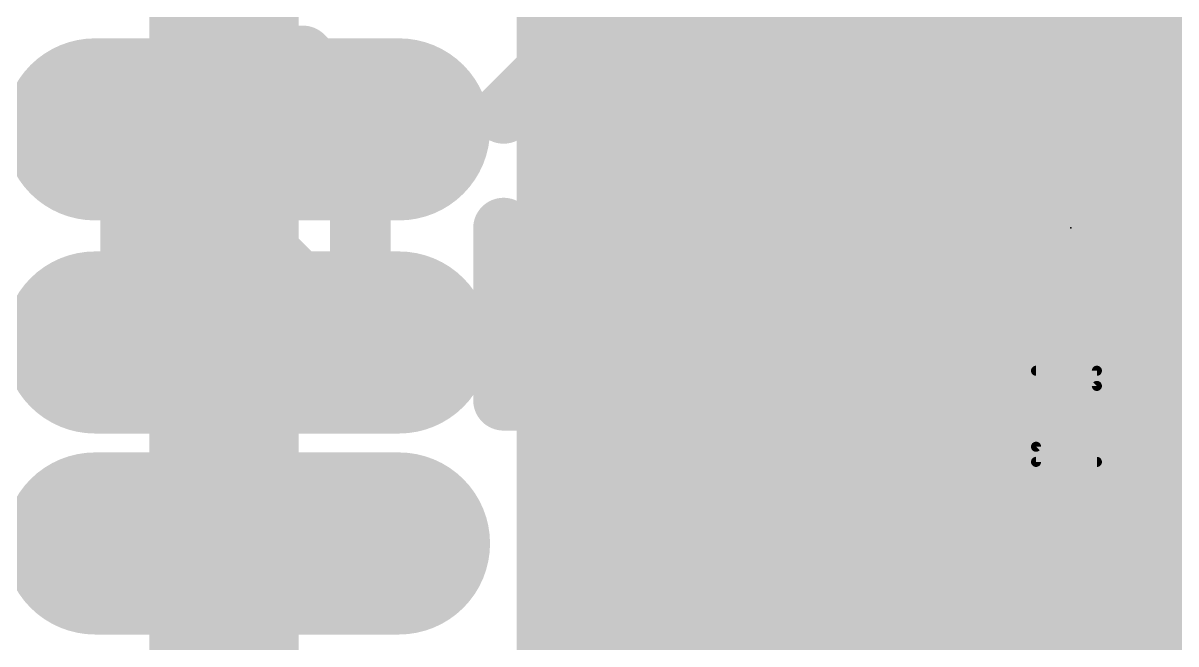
# Model space of a CAD drawing. Extents: x -34 to 73, y -15 to 16.
# Drawn here: x 10.072 to 12.964, y 9.116 to 10.674 of the extents above; entities that cross this region are included whole.
import ezdxf

# ---------------------------------------------------------------- set-up
doc = ezdxf.new("R2010")
doc.units = 0
for name, color, linetype in [('1', 12, 'CONTINUOUS'), ('16', 132, 'CONTINUOUS'), ('22', 40, 'CONTINUOUS'), ('23', 53, 'CONTINUOUS'), ('29', 253, 'CONTINUOUS'), ('31', 253, 'CONTINUOUS'), ('51', 53, 'CONTINUOUS')]:
    doc.layers.add(name, color=color, linetype=linetype)

# ---------------------------------------------------------------- blocks, each defined once
blk = doc.blocks.new('RECT')
blk.add_solid([(-0.5, -0.5), (0.5, -0.5), (-0.5, 0.5), (0.5, 0.5)])
blk = doc.blocks.new('RECT162560X40640R100')
at = {"const_width": 0.127}
blk.add_lwpolyline([(0.4445, 0), (0.4445, 0, 0.4142), (0.381, 0.0635), (-0.381, 0.0635, 0.4142), (-0.4445, 0), (-0.4445, 0, 0.4142), (-0.381, -0.0635), (0.381, -0.0635, 0.4142)], format="xyb", close=True, dxfattribs=at)
blk.add_solid([(-0.4064, -0.0254), (0.4064, -0.0254), (-0.4064, 0.0254), (0.4064, 0.0254)])
blk = doc.blocks.new('RECT195072X73152R100')
at = {"const_width": 0.2286}
blk.add_lwpolyline([(0.4953, 0), (0.4953, 0, 0.4142), (0.381, 0.1143), (-0.381, 0.1143, 0.4142), (-0.4953, 0), (-0.4953, 0, 0.4142), (-0.381, -0.1143), (0.381, -0.1143, 0.4142)], format="xyb", close=True, dxfattribs=at)
blk.add_solid([(-0.4064, -0.0254), (0.4064, -0.0254), (-0.4064, 0.0254), (0.4064, 0.0254)])

msp = doc.modelspace()

# ---------------------------------------------------------------- linework, layer by layer
at = {"layer": '16', "const_width": 0.254}
msp.add_lwpolyline([(10.5156, 5.5372), (10.5156, 12.2936)], dxfattribs=at)
at = {"layer": '22', "const_width": 0.1524}
for points in [[(10.4859, 10.5918), (10.3418, 10.4477)], [(10.774, 10.5918), (10.4859, 10.5918)], [(10.918, 10.4477), (10.774, 10.5918)], [(11.4214, 10.5918), (11.2773, 10.4477)], [(11.7095, 10.5918), (11.4214, 10.5918)], [(11.8535, 10.4477), (11.7095, 10.5918)], [(12.3569, 10.5918), (12.2128, 10.4477)], [(12.645, 10.5918), (12.3569, 10.5918)], [(12.7891, 10.4477), (12.645, 10.5918)], [(10.3418, 10.4477), (10.3418, 9.8715)], [(10.3418, 10.4477), (10.918, 9.8715)], [(10.918, 9.8715), (10.918, 10.4477)], [(11.8535, 10.1596), (11.8535, 10.4477)], [(12.2128, 10.4477), (12.2128, 9.8715)], [(12.2128, 10.4477), (12.7891, 9.8715)], [(12.7891, 9.8715), (12.7891, 10.4477)], [(11.2773, 9.7275), (11.2773, 10.1596)], [(11.2773, 10.1596), (11.5654, 10.0156)], [(11.7095, 10.0156), (11.8535, 10.1596)], [(11.5654, 10.0156), (11.7095, 10.0156)], [(10.3418, 9.8715), (10.4859, 9.7275)], [(10.774, 9.7275), (10.918, 9.8715)], [(12.2128, 9.8715), (12.3569, 9.7275)], [(12.645, 9.7275), (12.7891, 9.8715)], [(10.4859, 9.7275), (10.774, 9.7275)], [(11.8535, 9.7275), (11.2773, 9.7275)], [(12.3569, 9.7275), (12.645, 9.7275)]]:
    msp.add_lwpolyline(points, dxfattribs=at)
at = {"layer": '22', "const_width": 0.0762}
for points in [[(10.4859, 10.6299, 1), (10.4859, 10.5537)], [(10.5128, 10.5649, 1), (10.4589, 10.6187)], [(10.8009, 10.6187, 1), (10.747, 10.5649)], [(10.774, 10.5537, 1), (10.774, 10.6299)], [(11.4214, 10.6299, 1), (11.4214, 10.5537)], [(11.4483, 10.5649, 1), (11.3944, 10.6187)], [(11.7364, 10.6187, 1), (11.6825, 10.5649)], [(11.7095, 10.5537, 1), (11.7095, 10.6299)], [(12.3569, 10.6299, 1), (12.3569, 10.5537)], [(12.3838, 10.5649, 1), (12.3299, 10.6187)], [(12.6719, 10.6187, 1), (12.6181, 10.5649)], [(12.645, 10.5537, 1), (12.645, 10.6299)], [(10.3799, 10.4477, 1), (10.3037, 10.4477)], [(10.3687, 10.4747, 1), (10.3149, 10.4208)], [(10.3149, 10.4747, 1), (10.3687, 10.4208)], [(10.9561, 10.4477, 1), (10.8799, 10.4477)], [(10.8911, 10.4208, 1), (10.945, 10.4747)], [(11.2504, 10.4747, 1), (11.3043, 10.4208)], [(11.8916, 10.4477, 1), (11.8154, 10.4477)], [(11.8266, 10.4208, 1), (11.8805, 10.4747)], [(12.2398, 10.4747, 1), (12.1859, 10.4208)], [(12.2509, 10.4477, 1), (12.1747, 10.4477)], [(12.1859, 10.4747, 1), (12.2398, 10.4208)], [(12.8272, 10.4477, 1), (12.751, 10.4477)], [(12.7621, 10.4208, 1), (12.816, 10.4747)], [(11.3154, 10.1596, 1), (11.2392, 10.1596)], [(11.2944, 10.1937, 1), (11.2603, 10.1256)], [(11.8805, 10.1327, 1), (11.8266, 10.1866)], [(11.8154, 10.1596, 1), (11.8916, 10.1596)], [(11.5654, 10.0537, 1), (11.5654, 9.9775)], [(11.7095, 9.9775, 1), (11.7095, 10.0537)], [(11.5484, 9.9815, 1), (11.5825, 10.0497)], [(11.6825, 10.0425, 1), (11.7364, 9.9886)], [(10.3687, 9.8985, 1), (10.3149, 9.8446)], [(10.945, 9.8446, 1), (10.8911, 9.8985)], [(12.2398, 9.8985, 1), (12.1859, 9.8446)], [(12.816, 9.8446, 1), (12.7621, 9.8985)], [(10.8911, 9.8446, 1), (10.945, 9.8985)], [(12.7621, 9.8446, 1), (12.816, 9.8985)], [(10.3037, 9.8715, 1), (10.3799, 9.8715)], [(10.8799, 9.8715, 1), (10.9561, 9.8715)], [(12.1747, 9.8715, 1), (12.2509, 9.8715)], [(12.751, 9.8715, 1), (12.8272, 9.8715)], [(10.4859, 9.7656, 1), (10.4859, 9.6894)], [(10.774, 9.6894, 1), (10.774, 9.7656)], [(11.2773, 9.7656, 1), (11.2773, 9.6894)], [(11.8535, 9.6894, 1), (11.8535, 9.7656)], [(12.3569, 9.7656, 1), (12.3569, 9.6894)], [(12.645, 9.6894, 1), (12.645, 9.7656)], [(10.4589, 9.7005, 1), (10.5128, 9.7544)], [(10.747, 9.7544, 1), (10.8009, 9.7005)], [(12.3299, 9.7005, 1), (12.3838, 9.7544)], [(12.6181, 9.7544, 1), (12.6719, 9.7005)], [(11.2392, 9.7275, 1), (11.3154, 9.7275)]]:
    msp.add_lwpolyline(points, format="xyb", dxfattribs=at)
at = {"layer": '23'}
msp.add_point((12.7, 10.16), dxfattribs=at)
at = {"layer": '51'}
for points, const_width in [([(10.7, 8.16), (10.7, 12.16)], 0.127), ([(12.7, 10.36), (12.7, 11.56)], 0.1), ([(12.9, 10.16), (14.1, 10.16)], 0.1), ([(12.6127, 9.8015), (12.7652, 9.8015)], 0.0254), ([(12.7652, 9.8015), (12.7652, 9.7634)], 0.0254), ([(12.7652, 9.7634), (12.6127, 9.6108)], 0.0254), ([(12.6127, 9.6108), (12.6127, 9.5727)], 0.0254), ([(12.6127, 9.5727), (12.7652, 9.5727)], 0.0254)]:
    msp.add_lwpolyline(points, dxfattribs=dict(at, const_width=const_width))
for points, const_width in [([(12.7, 9.96, 1), (12.7, 10.36, 1), (12.7, 9.96)], 0.1), ([(12.675, 10.36, 1), (12.725, 10.36)], 0.05), ([(12.9, 10.185, 1), (12.9, 10.135)], 0.05), ([(12.6127, 9.8078, 1), (12.6127, 9.7951)], 0.0127), ([(12.7716, 9.8015, 1), (12.7589, 9.8015)], 0.0127), ([(12.7652, 9.7951, 1), (12.7652, 9.8078)], 0.0127), ([(12.7697, 9.7589, 1), (12.7607, 9.7679)], 0.0127), ([(12.7589, 9.7634, 1), (12.7716, 9.7634)], 0.0127), ([(12.6082, 9.6153, 1), (12.6172, 9.6063)], 0.0127), ([(12.619, 9.6108, 1), (12.6064, 9.6108)], 0.0127), ([(12.6127, 9.5791, 1), (12.6127, 9.5664)], 0.0127), ([(12.6064, 9.5727, 1), (12.619, 9.5727)], 0.0127), ([(12.7652, 9.5664, 1), (12.7652, 9.5791)], 0.0127)]:
    msp.add_lwpolyline(points, format="xyb", dxfattribs=dict(at, const_width=const_width))

# ---------------------------------------------------------------- block references
at = {"layer": '1', "xscale": 2.6162, "yscale": 2.6162}
msp.add_blockref('RECT', (12.72, 10.15), dxfattribs=at)
at = {"layer": '1', "rotation": 180}
for p in [(10.6338, 10.4075), (10.6338, 9.8725), (10.6338, 9.3679)]:
    msp.add_blockref('RECT162560X40640R100', p, dxfattribs=at)
at = {"layer": '29', "xscale": 2.8194, "yscale": 2.8194}
msp.add_blockref('RECT', (12.72, 10.15), dxfattribs=at)
at = {"layer": '29', "rotation": 180}
for p in [(10.6338, 10.4075), (10.6338, 9.8725), (10.6338, 9.3679)]:
    msp.add_blockref('RECT195072X73152R100', p, dxfattribs=at)
at = {"layer": '31', "xscale": 0.4826, "yscale": 0.4826}
for p in [(12.1031, 10.7315), (12.1158, 9.525)]:
    msp.add_blockref('RECT', p, dxfattribs=at)
at = {"layer": '31', "rotation": 180}
for p in [(10.6338, 10.4075), (10.6338, 9.8725), (10.6338, 9.3679)]:
    msp.add_blockref('RECT162560X40640R100', p, dxfattribs=at)

doc.saveas('drawing.dxf')
